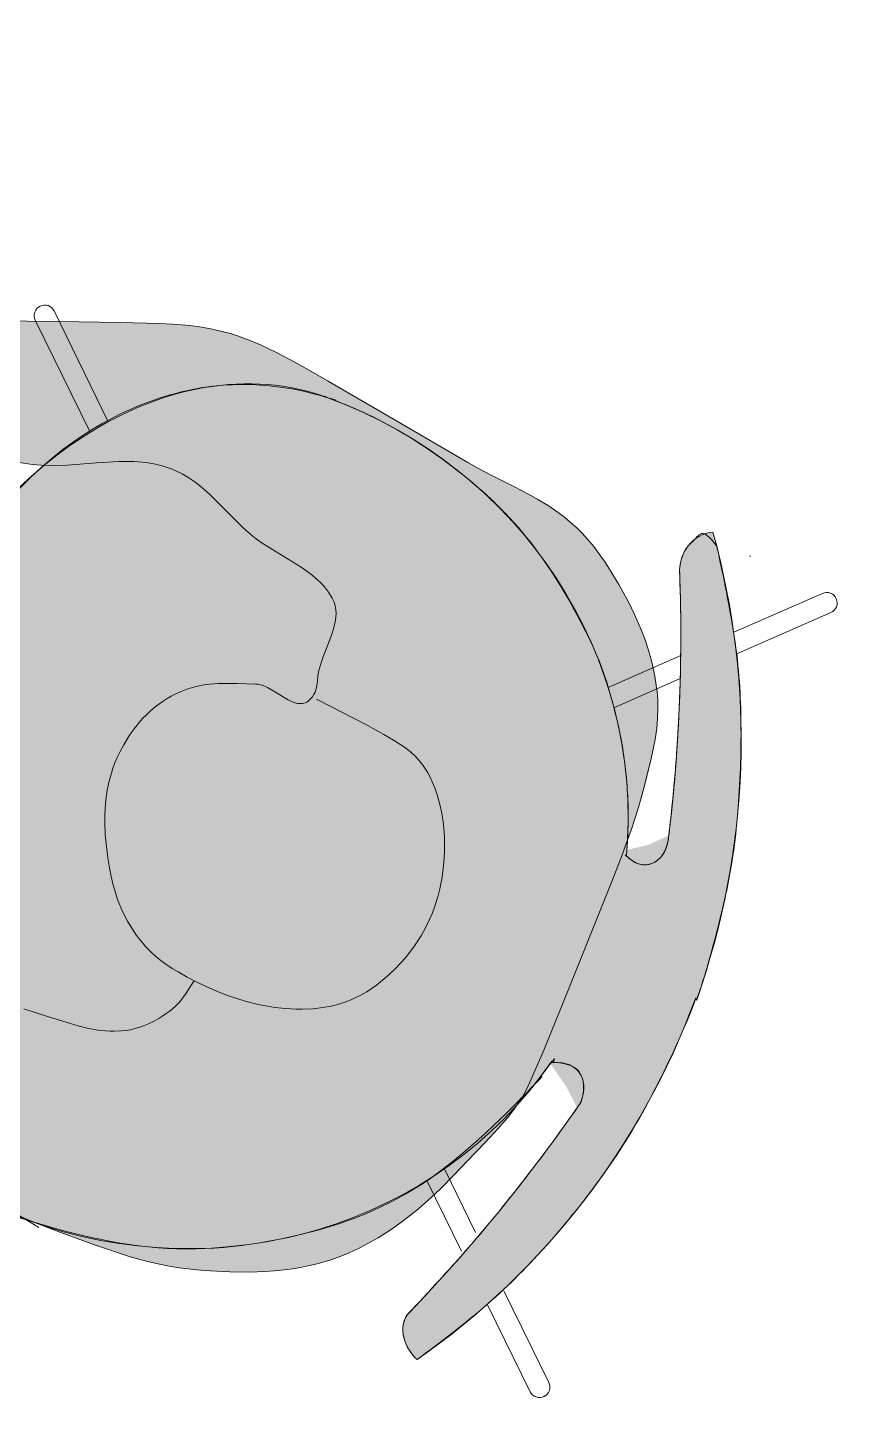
# Model space of a CAD drawing. Header units: millimetres. Extents: x 32078 to 83548, y -4690 to 56252.
# Drawn here: x 81286 to 81757, y 51949 to 52745 of the extents above; entities that cross this region are included whole.
import ezdxf

# ---------------------------------------------------------------- set-up
doc = ezdxf.new("R2010")
doc.units = ezdxf.units.MM
doc.header["$MEASUREMENT"] = 0
for name, color, linetype, lineweight in [('FURN-FREE', 1, 'Continuous', 0), ('PRES-FILL', 7, 'Continuous', 0), ('PRES-PEOP', 42, 'Continuous', 0)]:
    doc.layers.add(name, color=color, linetype=linetype, lineweight=lineweight)

# ---------------------------------------------------------------- blocks, each defined once
blk = doc.blocks.new('ANT_17')
at = {"color": 0, "linetype": 'ByBlock', "lineweight": -2}
for p, q in [((-230.6050000000105, 252.3579999999783), (-230.5850000000064, 252.3589999999967)), ((-222.1100000000006, 252.0419999999867), (-182.1699999999983, 208.8469999999797)), ((-230.9229999999952, 243.8939999999711), (-193.1000000000204, 202.9900000000052)), ((249.7079999999987, 243.2330000000075), (208.2010000000155, 201.560999999987)), ((258.2300000000105, 234.7639999999665), (218.9059999999736, 195.29899999997)), ((-237.288000000015, 197.6639999999898), (-237.7749999999942, 197.3369999999995)), ((-170.4360000000015, 178.489999999998), (-139.4140000000043, 144.9219999999768)), ((-157.5270000000164, 182.1999999999971), (-129.5179999999964, 151.9009999999835)), ((181.9289999999892, 175.1599999999817), (153.1639999999898, 146.2839999999997)), ((194.6730000000098, 170.9689999999755), (162.7639999999956, 138.9270000000251)), ((237.9219999999914, 154.1480000000156), (237.9239999999991, 154.1489999999831)), ((-190.0080000000016, -176.9710000000196), (-240.1240000000107, -227.2660000000178)), ((-180.8860000000277, -184.8450000000012), (-231.622000000003, -235.7579999999871)), ((200.5109999999986, -183.8860000000132), (249.0679999999847, -236.3980000000083)), ((191.0699999999924, -191.3759999999893), (240.2560000000085, -244.5680000000284)), ((-240.101999999999, -235.7510000000038), (-240.1240000000107, -235.7600000000093)), ((248.7309999999998, -244.8740000000034), (248.7309999999852, -244.8849999999948))]:
    blk.add_line(p, q, dxfattribs=at)
at = {"color": 0, "linetype": 'ByBlock', "lineweight": -2, "extrusion": (0, 0, -1)}
for centre, radius, start, end in [((-10.84310449811164, -197.5296352611913), 449.2945550665204, 55.50108333333333, 90.38600277777779), ((226.5099585044227, 247.9666756855295), 6.000000000000013, 47.15889444444443, 137.2503583333333), ((-4.928342642917414, -185.8805704263068), 436.8134136936627, 91.1704888888889, 126.0554083333333), ((-253.9718071523967, 238.9973606325002), 6.000000000000006, 135.0319611111111, 224.8725805555556), ((-244.658134046811, -240.4625302021523), 6.000000000000007, 137.325825, 227.2958666666667), ((-244.6504633875156, -240.4851204502556), 6.000000000000006, 227.1111666666667, 317.2096027777778)]:
    blk.add_arc(centre, radius, start, end, dxfattribs=at)
at = {"color": 0, "linetype": 'ByBlock', "lineweight": -2}
for centre, radius, start, end in [((-226.515271302691, 247.9676244759903), 5.999999999999997, 132.8928833333333, 222.7335027777778), ((253.9664626423182, 238.9966108046356), 6.000000000000008, 45.01981666666665, 135.1112805555555), ((-169.4349192846421, -727.9805375627038), 971.6445047199429, 65.2129611111111, 74.33109166666665), ((132.7071059823938, -735.342448063835), 962.6963830246401, 102.0174, 111.1355305555556), ((-235.875985219478, -231.4913881488319), 6.000000000000006, 135.1867472222222, 225.1567888888889), ((-235.8691630908288, -231.5142489645077), 6.000000000000013, 224.9720888888888, 315.070525)]:
    blk.add_arc(centre, radius, start, end, dxfattribs=at)
for centre, major_axis, ratio, start_param, end_param in [((-69.79697139906057, 189.0052291860775), (-18.85645010637373, -11.42001704835107), 0.7101413615132941, 2.274888714839134, 4.205581096373834), ((93.71362615287944, 189.1944012008898), (18.41705503726558, -12.11588146826803), 0.7751110379519797, 2.077604210805752, 4.019110361497601)]:
    blk.add_ellipse(centre, major_axis=major_axis, ratio=ratio, start_param=start_param, end_param=end_param, dxfattribs=at)
at = {"color": 0, "linetype": 'ByBlock', "lineweight": -2, "extrusion": (0, 0, -0.9999999999999998)}
for centre, start_param, end_param in [((5.602032608047011, -66.64383137635741), 4.71238898038469, 6.033510042954888), ((9.501353141429718, -66.7166282015969), 0.2429364510200118, 1.570796326794897)]:
    blk.add_ellipse(centre, major_axis=(4.853131661300836, 259.9547020407178), ratio=0.9615384615384598, start_param=start_param, end_param=end_param, dxfattribs=at)
at = {"color": 0, "linetype": 'ByBlock', "lineweight": -2, "extrusion": (0, 0, -1)}
for centre, major_axis, ratio, start_param, end_param in [((-222.6850850694027, 182.0806756646198), (20.94804797271574, 9.330090363337069), 0.9239178866150758, 1.587065655824202, 3.141592653589793), ((246.9130862459133, 173.3136979749688), (9.33663426129368, 19.01903679660439), 0.7660621444968637, 1.570796326794897, 3.125323324560488), ((5.602729983089375, -66.64335468207719), (-249.9564442699205, 4.666472751250964), 0.7200000000000008, 4.7115489922008, 6.283185307179586), ((6.022656809916953, -66.65119433998188), (-253.4356479310829, 4.731426504006933), 0.7101157289572858, 3.141592653589793, 4.71322896856858)]:
    blk.add_ellipse(centre, major_axis=major_axis, ratio=ratio, start_param=start_param, end_param=end_param, dxfattribs=at)
at = {"color": 0, "linetype": 'ByBlock', "lineweight": -2}
blk.add_point((258.2100000000064, 243.236000000019), dxfattribs=at)
blk = doc.blocks.new('*U82')
h = blk.add_hatch(color=7)
edge = h.paths.add_edge_path()
edge.add_arc((-189.5230698579908, 3.894953851107857), 436.8134136936624, 323.9445916666666, 358.8295111111111)
edge.add_line((247.199197294547, -5.028036447503837), (248.1122242495694, -5.046691238007043))
edge.add_arc((-201.1721346928534, -2.01980800407182), 449.2945550665204, 359.6139972222223, 394.4989166666667)
edge.add_ellipse((178.4381762329504, 231.508381563428), major_axis=(-9.33009036333706, 20.94804797271573), ratio=0.923917886615076, start_angle=1.272221872585407e-14, end_angle=89.06783611111112)
edge.add_line((158.9346738031672, 223.2300806680287), (158.95095801977, 223.240714962405))
edge.add_arc((-738.9849474955045, -123.883809488354), 962.6963830246393, 18.352088268259195, 21.135530555555476, ccw=False)
edge.add_line((174.7483423471349, 179.2264030120714), (174.8475005683285, 179.2592964940268))
edge.add_line((174.8475005683285, 179.2592964940268), (174.7632560480633, 179.1814415873669))
edge.add_arc((-738.9849474955045, -123.883809488354), 962.6963830246393, 12.01740000000001, 18.349268978559394, ccw=False)
edge.add_line((202.6133815909925, 76.5579839337006), (202.6133855943626, 76.55796512746019))
edge.add_ellipse((185.3627297544153, 78.62026789308584), major_axis=(-11.42001704835106, 18.85645010637372), ratio=0.7101413615132939, start_angle=130.3415222222222, end_angle=240.9620472222222, ccw=False)
edge.add_line((182.5489720905243, 60.23238496079284), (182.7609163116504, 60.28017894514778))
edge.add_ellipse((-70.28633080801956, 3.221263885992812), major_axis=(259.9547020407176, -4.853131661300878), ratio=0.9615384615384598, start_angle=14.30533888888888, end_angle=36.56680948074337)
edge.add_line((141.2796922553607, 148.2373896328209), (141.2795005683074, 148.2372964940296))
edge.add_line((141.2795005683074, 148.2372964940296), (141.2796552746659, 148.2374394665385))
edge.add_ellipse((-70.28633080801956, 3.221263885992812), major_axis=(259.9547020407176, -4.853131661300878), ratio=0.9615384615384598, start_angle=36.56682350138795, end_angle=90)
edge.add_line((-65.61985805676522, 253.1777081558976), (-65.61938136249955, 253.1770107808261))
edge.add_ellipse((-70.28585411374661, 3.220566510935896), major_axis=(-4.666472751251021, -249.9564442699204), ratio=0.7200000000000009, start_angle=180, end_angle=270.0477989558357)
edge.add_line((-250.2583243620869, 6.37189979360654), (-250.2582958129736, 6.3733818043027))
edge.add_line((-250.2582958129424, 6.373381804281962), (-250.2583502784619, 6.370465271524154))
edge.add_line((-250.2583502784539, 6.370465271527973), (-250.2583243620703, 6.371899793584904))
edge.add_ellipse((-70.29369377166586, 2.800639684122871), major_axis=(-4.731426504006976, -253.4356479310827), ratio=0.7101157289572859, start_angle=269.9522072734702, end_angle=360)
edge.add_line((-75.0251202756699, -250.6350082469726), (-75.02560038453521, -250.6345009173237))
edge.add_ellipse((-70.35912763328088, -0.6780566474044463), major_axis=(259.9547020407176, -4.853131661300878), ratio=0.9615384615384598, start_angle=270, end_angle=346.0807666666667)
edge.add_line((180.8396707460925, -65.5166733845399), (182.3148174292, -65.89743086452654))
edge.add_ellipse((185.5519017692204, -84.89032965885417), major_axis=(-12.11588146826803, -18.41705503726558), ratio=0.7751110379519799, start_angle=119.0379527777778, end_angle=230.2780611111111, ccw=False)
edge.add_line((203.913654658063, -84.16156648720789), (203.9136485167182, -84.16158838126285))
edge.add_arc((-731.623036994366, 178.2582157786674), 971.6445047199423, 335.213116897576, 344.3310916666666, ccw=False)
edge.add_line((150.5072419832068, -229.0981570245349), (150.5065005683209, -229.1007035059592))
edge.add_line((150.5065005683209, -229.1007035059592), (150.5061343833731, -229.1005555235752))
edge.add_line((150.5061343833731, -229.1005555235752), (150.5055005683316, -229.0987035059661))
edge.add_line((150.5055005683316, -229.0987035059661), (150.5383184758102, -228.9914209544804))
edge.add_ellipse((169.6711985432921, -238.0897897518735), major_axis=(19.01903679660439, -9.336634261293675), ratio=0.7660621444968637, start_angle=180.9321638888889, end_angle=270)
edge.add_line((162.5187564786756, -252.6595538665424), (163.6179454810554, -253.1991566765792))
at = {"color": 0}
blk.add_rational_spline([(163.6179454810554, -253.1991566765792), (244.3956380618401, -142.2440036542976), (247.199197294547, -5.028036447503837), (247.6557107720437, -5.03736384275544), (248.1122242495694, -5.046691238007043), (249.0632559275982, 136.1162228151952), (169.10808617781, 252.4564290877024), (150.0661567962088, 243.9753090432787), (158.9346738031527, 223.2300806680287), (158.9428159114541, 223.2353978152241), (158.95095801977, 223.240714962405), (167.3843117159049, 201.4254568799952), (174.7483423471494, 179.2264030120714), (174.7979214577426, 179.2428497530491), (174.8475005683285, 179.2592964940268), (174.8053783081923, 179.2203690406895), (174.7632560480633, 179.1814415873669), (191.5264878288144, 128.6399398122303), (202.6133815909925, 76.5579839337006), (202.6133835926812, 76.55797453057312), (202.6133855943626, 76.55796512746019), (207.6479790385274, 47.05271919768711), (182.548972090568, 60.23238496082195), (182.6549442010801, 60.25628195297031), (182.7609163116504, 60.28017894514778), (171.0129643532491, 108.1699772470165), (141.2796922553607, 148.2373896328209), (141.2795964118341, 148.2373430634325), (141.2795005683074, 148.2372964940296), (141.2795779214866, 148.2373679802986), (141.2796552746659, 148.2374394665385), (65.21804999950109, 250.7350764623843), (-65.6198580567725, 253.1777081559121), (-65.61961970963603, 253.1773594683764), (-65.61938136249955, 253.1770107808261), (-245.7382225845722, 256.539675292297), (-250.2583243620829, 6.371899793593911), (-250.2583100890697, 6.372640798974317), (-250.2582958129569, 6.373381804296514), (-250.2583230457021, 6.371923537910334), (-250.2583502784619, 6.370465271524154), (-250.2583373217567, 6.371182532602688), (-250.2583243620829, 6.371899793593911), (-255.1439419148665, -247.2723441011185), (-75.0251202756699, -250.6350082469726), (-75.02536033010256, -250.6347545821482), (-75.02560038453521, -250.6345009173237), (128.3684962364568, -254.4316945140745), (180.8396707460852, -65.5166733845108), (181.5772440876608, -65.70705212453322), (182.3148174292, -65.89743086452654), (209.2685806552327, -53.96520079176116), (203.913654658063, -84.16156648722244), (203.9136515873761, -84.16157743423537), (203.9136485167182, -84.16158838126285), (182.9888989878018, -158.7591245014191), (150.5072419832359, -229.0981570245203), (150.506871275742, -229.0994302652543), (150.5065005683209, -229.1007035059592), (150.5063174758325, -229.1006295147672), (150.5061343833731, -229.1005555235752), (150.5058174758524, -229.0996295147634), (150.5055005683316, -229.0987035059661), (150.5219095220818, -229.045062230216), (150.5383184758102, -228.9914209544804), (143.8066565910922, -243.4735979856196), (162.518756478712, -252.659553866557), (163.0683509798691, -252.9293552715535), (163.6179454810554, -253.1991566765792)], [1, 0.954018458761833, 1, 1, 1, 0.954018458761833, 1, 0.7128353987122346, 1, 1, 1, 0.9997050096312174, 1, 1, 1, 1, 1, 0.9984737766805626, 1, 1, 1, 0.5691322564512941, 1, 1, 1, 0.9811892478442809, 1, 1, 1, 1, 1, 0.8932412642455915, 1, 1, 1, 0.7068117680607829, 1, 0.9999999999957255, 1, 1, 1, 0.999999999995883, 1, 0.7068118065158087, 1, 1, 1, 0.7875766260787885, 1, 1, 1, 0.5646781698281227, 1, 1, 1, 0.9968360298930732, 1, 1, 1, 1, 1, 1, 1, 1, 1, 0.7128353987122346, 1, 1, 1], degree=2, knots=[0, 0, 0, 0.03448275862068965, 0.03448275862068965, 0.06896551724137931, 0.06896551724137931, 0.1034482758620689, 0.1034482758620689, 0.1379310344827586, 0.1379310344827586, 0.1724137931034482, 0.1724137931034482, 0.2068965517241378, 0.2068965517241378, 0.2241379310344826, 0.2241379310344826, 0.2413793103448275, 0.2413793103448275, 0.2758620689655172, 0.2758620689655172, 0.3103448275862069, 0.3103448275862069, 0.3448275862068964, 0.3448275862068964, 0.3793103448275861, 0.3793103448275861, 0.4137931034482755, 0.4137931034482755, 0.4310344827586206, 0.4310344827586206, 0.4482758620689654, 0.4482758620689654, 0.4827586206896549, 0.4827586206896549, 0.5172413793103448, 0.5172413793103448, 0.5517241379310345, 0.5517241379310345, 0.5862068965517239, 0.5862068965517239, 0.6206896551724138, 0.6206896551724138, 0.6551724137931033, 0.6551724137931033, 0.6896551724137929, 0.6896551724137929, 0.7241379310344825, 0.7241379310344825, 0.7586206896551724, 0.7586206896551724, 0.7931034482758622, 0.7931034482758622, 0.8275862068965517, 0.8275862068965517, 0.8620689655172412, 0.8620689655172412, 0.8965517241379309, 0.8965517241379309, 0.9051724137931034, 0.9051724137931034, 0.9137931034482757, 0.9137931034482757, 0.9224137931034483, 0.9224137931034483, 0.9310344827586206, 0.9310344827586206, 0.9655172413793103, 0.9655172413793103, 1, 1, 1], dxfattribs=at)
at = {"color": 0, "linetype": 'Continuous', "lineweight": 0, "rotation": 270}
blk.add_blockref('ANT_17', (-3.642499431669421, 8.823296494039823), dxfattribs=at)
blk = doc.blocks.new('SERIES 7_17')
at = {"color": 0, "linetype": 'Continuous', "lineweight": 0, "rotation": 89.99999999999997}
blk.add_blockref('*U82', (-5.046691238007043, -248.1122242495621), dxfattribs=at)
blk = doc.blocks.new('*U132')
at = {"color": 7, "linetype": 'ByBlock', "lineweight": -2}
blk.add_wipeout([(-341.4464195396576, 913.868864829361), (410.9570127338521, 884.7916420746915), (341.4463745148533, -913.868540045878), (-410.9570577586564, -884.7913172911793)], dxfattribs=at).dxf.layer = 'PRES-FILL'
blk = doc.blocks.new('*U130')
at = {"layer": 'PRES-FILL', "color": 7, "linetype": 'ByBlock', "lineweight": -2, "rotation": 90}
blk.add_blockref('*U132', (14.5387831916305, 376.2015813279504), dxfattribs=at)
blk = doc.blocks.new('*U138')
at = {"layer": 'PRES-FILL', "linetype": 'ByBlock', "lineweight": -2, "extrusion": (0, 0, -1)}
h = blk.add_hatch(color=0, dxfattribs=at)
edge = h.paths.add_edge_path(flags=16)
edge.add_spline(control_points=[(87.07831214769976, -291.0744552105753), (88.89239608470234, -288.4548494400806), (89.38684500839736, -283.2889002702905), (89.49025166837964, -277.4036297992789)], knot_values=[0, 0, 0, 0, 1, 1, 1, 1], degree=3, periodic=0)
edge.add_spline(control_points=[(89.49025166837964, -277.4036297992789), (94.07544578357192, -264.2978469137779), (102.2647964179341, -248.1244687475664), (94.97166972406558, -247.5728208029395), (87.95137615264684, -247.04180980003), (89.72454525636567, -264.0690811901732), (89.49025166837964, -277.4036297992789)], knot_values=[0, 0, 0, 0, 0.5095306753181346, 0.5095306753181346, 0.5095306753181346, 1, 1, 1, 1], degree=3, periodic=0)
edge.add_spline(control_points=[(89.49025166837964, -277.4036297992789), (87.52906642855669, -283.009252441796), (86.22724547803227, -288.0536722698707), (87.07831214769976, -291.0744552105753)], knot_values=[0, 0, 0, 0, 1, 1, 1, 1], degree=3, periodic=0)
edge.add_spline(control_points=[(87.07831214769976, -291.0744552105753), (85.95999222937098, -292.6893514408366), (84.34017201393726, -293.3365619410361), (82.00130538467783, -292.5880610099775), (63.59383381526277, -286.6971694839558), (44.85866232329863, -280.6748171649087), (26.44999149459181, -274.1039725800183), (3.977330236448324, -266.0825154139493), (-18.35495155212993, -258.1142490278471), (-40.76494914463547, -249.8098054022048), (-62.09082103251421, -241.907104827158), (-84.02545566087065, -234.3002088238245), (-102.036338375372, -220.2868875461681), (-117.448824006904, -208.2952424799114), (-129.915144136874, -193.2241611071586), (-142.6432244093739, -178.5923170648348), (-163.0005941388081, -155.1900558744055), (-182.8546414146404, -131.3060623629244), (-203.2343677893659, -107.9247166534005), (-213.1979345754808, -96.49367016924953), (-224.2374659781926, -86.0311025781848), (-234.3364193446905, -74.7010565442215), (-246.717891962966, -60.81024532426454), (-254.7748833751684, -44.37492258181373), (-259.7027346674004, -25.00474835187197), (-268.8092894337751, 10.79088386116564), (-269.3557246566634, 46.90065336133193), (-252.6851600430236, 77.86553913383977), (-241.2536237630702, 99.09914599222975), (-227.3397290832945, 117.7993371364028), (-211.966218272064, 135.6688070436176), (-198.2174307192909, 151.6497725143599), (-184.4468728898064, 167.5986870605011), (-170.5998475073429, 183.493856690744), (-153.8705150601745, 202.6976618187982), (-137.0851828110317, 221.9010084819638), (-119.8497930294398, 240.5959913312181), (-106.8232585273363, 254.7256885525167), (-88.3860189729603, 262.3861756959013), (-71.07116077230603, 271.4910562303558), (-49.31172820177744, 282.9330808634331), (-28.25311481849349, 292.6512301065886), (-3.265834411591641, 297.327335357113), (21.50146026011498, 301.9622726039343), (44.73838342506497, 298.5593976669225), (68.35236469293886, 290.7234910957523), (91.13489496560942, 283.1634876956887), (111.8712580557331, 273.7577884623133), (130.4584782136517, 259.7759117501628), (157.4580053185928, 239.4660399101995), (182.7918153615465, 217.5136692575215), (207.6003872518922, 194.9019255928797), (226.2076064090797, 177.9423975816499), (243.9963418850384, 159.9594654293724), (260.3465887236089, 140.7443127179977), (265.3696622714779, 134.841091423732), (270.0630620164739, 127.4894450132779), (269.8281436665711, 119.5425549639112), (269.0001458406623, 91.53279035794185), (265.0361819725367, 65.12352676320006), (263.1618364924361, 37.95410509096109), (261.1843437510688, 9.289520726684714), (260.2340487209585, -19.56111516155943), (257.920265561479, -48.25189084419617), (257.6397211215663, -51.73062547016161), (254.9934591090132, -54.59069810863002), (254.1837163049495, -58.03427320504852), (253.3515663618164, -61.57313863996023), (253.2291796872887, -65.17489315882995), (253.4760670081887, -68.77246832678429), (254.4084206014377, -82.35847235090114), (267.5626279749413, -92.20125338995786), (268.1809031531593, -106.6588880038762), (268.981759190312, -125.3859603039673), (262.4752963332285, -142.6908594273482), (255.5529541847645, -157.7631315541876), (248.2408484707266, -173.6840503382009), (230.6169023986295, -188.9544215020287), (215.0945164613659, -195.9084356161984), (194.623504809002, -205.0794293369836), (227.5421476998308, -119.8030906882959), (210.4050449188217, -122.7259414140208), (200.6489644700778, -124.3899080240481), (194.866563146832, -152.8433226549896), (181.9270150395605, -153.2528445356365), (179.8478432335833, -153.3186479424294), (175.6591534205072, -153.3011556875863), (175.5916423200542, -151.047611553633), (174.6981617055571, -121.222916277522), (175.90425054972, -84.15658467016328), (191.9475750214333, -63.78702212475764), (196.1806730426033, -58.41242815859732), (202.3631110610295, -54.47162794199903), (209.694283499266, -51.72211669213721)], knot_values=[0, 0, 0, 0, 0.004098381531734696, 0.004098381531734696, 0.004098381531734696, 0.03635368013720219, 0.03635368013720219, 0.03635368013720219, 0.07572982011414187, 0.07572982011414187, 0.07572982011414187, 0.1132010653974124, 0.1132010653974124, 0.1132010653974124, 0.14526640270913, 0.14526640270913, 0.14526640270913, 0.1965519000639748, 0.1965519000639748, 0.1965519000639748, 0.2216251747810174, 0.2216251747810174, 0.2216251747810174, 0.25236539637566, 0.25236539637566, 0.25236539637566, 0.3091726121130702, 0.3091726121130702, 0.3091726121130702, 0.3481271264153437, 0.3481271264153437, 0.3481271264153437, 0.3829647993414165, 0.3829647993414165, 0.3829647993414165, 0.4250540564899624, 0.4250540564899624, 0.4250540564899624, 0.4568651827461615, 0.4568651827461615, 0.4568651827461615, 0.4968419500255261, 0.4968419500255261, 0.4968419500255261, 0.5364667654958765, 0.5364667654958765, 0.5364667654958765, 0.5746963866582342, 0.5746963866582342, 0.5746963866582342, 0.630228181300859, 0.630228181300859, 0.630228181300859, 0.6718787961638446, 0.6718787961638446, 0.6718787961638446, 0.6846745725113127, 0.6846745725113127, 0.6846745725113127, 0.7297748169105458, 0.7297748169105458, 0.7297748169105458, 0.7773569765908894, 0.7773569765908894, 0.7773569765908894, 0.78312627708974, 0.78312627708974, 0.78312627708974, 0.7890552252170661, 0.7890552252170661, 0.7890552252170661, 0.8114455046014806, 0.8114455046014806, 0.8114455046014806, 0.8404477855449914, 0.8404477855449914, 0.8404477855449914, 0.8710830444871903, 0.8710830444871903, 0.8710830444871903, 0.9114849997865957, 0.9114849997865957, 0.9114849997865957, 0.9344856628054873, 0.9344856628054873, 0.9344856628054873, 0.9381814897131244, 0.9381814897131244, 0.9381814897131244, 0.9870941822375215, 0.9870941822375215, 0.9870941822375215, 1, 1, 1, 1], degree=3, periodic=0)
edge.add_line((209.694283499266, -51.72211669213721), (193.9554313921253, -0.02416496868318063))
edge.add_spline(control_points=[(193.9554313921253, -0.02416496868318063), (187.0334699935629, 22.71264097994208), (179.5682325628004, 45.27655141683499), (171.5461613383814, 67.66414764717047), (163.0286974003102, 91.43426115248076), (139.5974247022968, 107.5570674201881), (118.7270846086176, 121.8980210750087), (107.4085535302584, 129.675495179843), (96.13803730568907, 136.5337036815545), (80.50538087009045, 136.8893178527251), (68.37265735135588, 137.1653149897029), (58.48686090829142, 133.7888066898631), (50.14550819517171, 127.2132180820699)], knot_values=[0, 0, 0, 0, 0.3242048070790112, 0.3242048070790112, 0.3242048070790112, 0.6684304659642469, 0.6684304659642469, 0.6684304659642469, 0.8551130404015013, 0.8551130404015013, 0.8551130404015013, 1, 1, 1, 1], degree=3, periodic=0)
edge.add_line((50.14550819517171, 127.2132180820699), (43.44551937066717, 121.931536357064))
edge.add_spline(control_points=[(43.44551937066717, 121.931536357064), (52.97537610726431, 111.9743174005635), (61.70828375138808, 101.2227619635123), (66.21967390885402, 86.38209284511686), (72.00109886939754, 67.36351722245672), (70.56204819517734, 51.92159684377839), (65.78859446714341, 32.36011425749166), (60.91834914840001, 12.40198238466837), (52.41068678941519, -3.899051625023276), (40.46282677570707, -16.59624482724394), (29.76929379776993, -27.96044344349502), (15.70692158867314, -35.86571801297032), (-4.085994196779211, -37.78828460553268), (-21.39602580966312, -39.46967853732349), (-32.80868237359391, -32.61645050879451), (-46.03115763618553, -27.68787525541484), (-56.11757800572377, -23.92824017642124), (-63.9562968332757, -4.318340353172971), (-73.36998533715087, -9.3644885068461), (-78.17783261308796, -11.94170461558679), (-80.01234252596623, -18.39455939167601), (-82.95708621914673, -23.171128274691), (-90.37560748161923, -35.20446003900361), (-104.8919222977274, -43.48754374753116), (-103.9488796295336, -59.9472131453731), (-102.6316696437716, -82.93752061140185), (-81.87161202238349, -92.77921701140804), (-71.79374211269896, -109.5896862432128), (-62.75094410455495, -124.6735957450546), (-56.88481326242618, -143.0784906290537), (-45.74386686028447, -155.8284881344516), (-27.61782189121004, -176.5724195560615), (8.658404096175218, -176.6467294013491), (33.86351756974182, -189.2710082729063), (57.29500610369723, -201.0069461387902), (80.00715993149788, -218.5647198101797), (102.90926256495, -230.2106602262065), (126.4267073182564, -242.1695080541394), (170.3451343521592, -203.4649171256424), (183.9370973615878, -215.0859390001715), (185.4372476237477, -216.3685557200261), (186.1864357418672, -221.3471233283926), (185.6590915353736, -224.0190201072546), (183.9894642690633, -232.478526555311), (161.5987339165295, -243.6861511579191), (165.304747505128, -244.3993410344519), (170.2820739892195, -245.3571839500801), (189.8162513641728, -233.9521160573604), (202.0941385273181, -232.439378316496), (206.9790718613949, -231.8375139307209), (219.1576623974543, -228.4554485970693), (217.4211306994985, -233.8441241849978), (214.2524660100171, -243.6768880085619), (208.3265807279822, -250.7895085956916), (201.6973211800214, -257.1143157225997), (184.8370183137158, -273.2002998294447), (168.6169997198012, -289.9416467815281), (141.3669247969665, -295.3527005507167), (121.8067194644391, -299.2367751116617), (104.2733657352801, -296.6543974041815), (90.11643816898868, -293.897495961508), (88.45242821298598, -293.5734488525995), (87.50048847751168, -292.5729312999647), (87.07831214769976, -291.0744552105753)], knot_values=[0, 0, 0, 0, 0.0445675321191511, 0.0445675321191511, 0.0445675321191511, 0.1016815997639398, 0.1016815997639398, 0.1016815997639398, 0.1599537725823565, 0.1599537725823565, 0.1599537725823565, 0.2121083342373425, 0.2121083342373425, 0.2121083342373425, 0.2577204674264914, 0.2577204674264914, 0.2577204674264914, 0.2925144935189276, 0.2925144935189276, 0.2925144935189276, 0.3102848248294786, 0.3102848248294786, 0.3102848248294786, 0.3550525854241348, 0.3550525854241348, 0.3550525854241348, 0.4175826737119677, 0.4175826737119677, 0.4175826737119677, 0.4736904586800346, 0.4736904586800346, 0.4736904586800346, 0.5649764407445235, 0.5649764407445235, 0.5649764407445235, 0.6498388415546573, 0.6498388415546573, 0.6498388415546573, 0.7369813565731338, 0.7369813565731338, 0.7369813565731338, 0.746599309966639, 0.746599309966639, 0.746599309966639, 0.7770507628045908, 0.7770507628045908, 0.7770507628045908, 0.817948298408715, 0.817948298408715, 0.817948298408715, 0.8342199689575515, 0.8342199689575515, 0.8342199689575515, 0.8639110295738617, 0.8639110295738617, 0.8639110295738617, 0.9394247835290591, 0.9394247835290591, 0.9394247835290591, 0.9936288375354178, 0.9936288375354178, 0.9936288375354178, 1, 1, 1, 1], degree=3, periodic=0)
at = {"layer": 'PRES-PEOP', "color": 0, "linetype": 'ByBlock', "lineweight": -2, "extrusion": (0, 0, -1), "flags": 128}
for points in [[(188.8594419906731, 211.7719828780864), (174.6998859848682, 224.1152944176865), (163.944113282676, 233.21281075753), (147.4752878272266, 246.6229377472991), (130.4584782136517, 259.7759117501628), (123.258624588736, 264.8746312073454), (116.7724920534965, 268.9937351881636), (110.9724142547639, 272.3536977477488), (105.8138512354781, 275.1185839334212), (96.62923707759182, 279.5941613936338), (89.63602407637518, 282.6740280189842), (79.03056973473576, 286.9013885584209), (68.35236469293886, 290.7234910957523), (59.89208566992602, 293.3892636556157), (52.38766500120983, 295.3719808266724), (45.73895021008502, 296.8121205415482), (39.85526300886704, 297.8285657419074), (34.65443831741868, 298.5193191206417), (30.06209292401036, 298.9635609280849), (21.92857834786992, 299.3607763937325), (15.74451071255316, 299.3232612290958), (11.0575731574645, 299.0964358096135), (3.946088264579885, 298.4218732577538), (-3.265834411591641, 297.327335357113), (-8.03859635257686, 296.395700734236), (-16.6651071482338, 294.348119304912), (-23.91624699351087, 292.2550180409562), (-30.07378854879062, 290.2098219931613), (-35.34525793651119, 288.2680778937392), (-44.37727509571414, 284.5572176674577), (-51.04958850015828, 281.5380858013559), (-61.01312994447653, 276.6804388403252), (-71.07116077230603, 271.4910562303558), (-84.20661102019949, 264.7969314096808), (-93.92037606028316, 259.703479133339), (-100.9698990461911, 255.62410146408), (-106.0576308387826, 252.3266208340865), (-109.7330916583451, 249.6808112787803), (-112.3988630635868, 247.5829194808466), (-116.2337437929964, 244.2290520486276), (-119.8497930294398, 240.5959913312181), (-132.7403156235378, 226.4628555820273), (-151.7591365440749, 205.0573631233419), (-170.5998475073429, 183.493856690744), (-191.2726077120024, 159.746956283132), (-201.5950703244162, 147.7993253860732), (-211.966218272064, 135.6688070436176), (-217.6987727345404, 128.7589006208073), (-222.5695185497025, 122.6223871295369), (-230.7604080344463, 111.7010702587577), (-236.6196468066482, 103.3755748539188), (-240.8510780963697, 97.06579635285743), (-246.9313369124866, 87.51059951753996), (-252.6851600430236, 77.86553913383977), (-255.6361612021428, 72.326277609307), (-258.0421167879249, 67.001079695503), (-259.9906823797501, 61.89685414648193), (-261.5557989667141, 57.01686669136325), (-262.7998549106851, 52.36148939602572), (-264.5717809834168, 43.43230994264377), (-265.5488006188243, 35.41635727008179), (-265.9869135904737, 28.25664550162037), (-266.0660663743183, 21.88674199723027), (-265.912407128315, 16.23687859272468), (-265.1681704392395, 6.189420341172081), (-264.2350369995547, -1.470447331063042), (-262.2766273769812, -13.14101216159543), (-259.7027346674004, -25.00474835187197), (-258.7401793778117, -28.80940497651682), (-257.7706473959988, -32.26309126993146), (-255.7719794720761, -38.46312836614743), (-253.8227375160932, -43.61726087479838), (-251.9578699821868, -47.93987560263122), (-250.2002466122358, -51.59230259499964), (-248.5633386499394, -54.69779763456972), (-245.4697921209736, -59.95236957321322), (-242.952605915154, -63.7629076424746), (-238.8486435364612, -69.308939968294), (-234.3364193446905, -74.7010565442215), (-230.5013784940238, -78.94397522952568), (-223.6575421201997, -86.20158410729346), (-213.310771090386, -96.94640774692743), (-208.2129274782783, -102.3780129799816), (-203.2343677893659, -107.9247166534005), (-172.9539182019216, -143.2310475640625), (-142.6432244093739, -178.5923170648348), (-133.1342479741143, -189.5665015931227), (-125.9253232269548, -197.6782639239209), (-120.357266487641, -203.6246947178079), (-116.0407001771528, -207.9774834402233), (-112.7032396107534, -211.1693165385695), (-107.5048204472405, -215.8213237335804), (-102.036338375372, -220.2868875461681), (-98.54230634921987, -222.8927893019281), (-95.20477804532857, -225.1968341001666), (-88.80009276124474, -229.1865116320332), (-83.05675773698022, -232.3633321572888), (-77.93972853037121, -234.9355883327189), (-68.81718456307135, -239.0549078279291), (-61.8682951983501, -241.8982715219863), (-40.76494914463547, -249.8098054022048), (-7.185877560565132, -262.0385223546618), (26.44999149459181, -274.1039725800183)], [(40.64516983875365, -192.807211236508), (33.86351756974182, -189.2710082729063), (28.9725947832485, -187.0424130612373), (24.24145793150819, -185.211662425816), (15.08300804220198, -182.2876872278503), (-1.391033014529967, -177.9548695385711), (-13.64866067389084, -174.5206233742538), (-18.13255541892431, -173.0296423199579), (-21.9799018157064, -171.5884632866801), (-28.49876994614897, -168.6827469992459), (-33.17156729793351, -166.1159611539224), (-36.53338362310024, -163.9353269509884), (-41.31504400509584, -160.197367763245), (-43.57634172821417, -158.0967508073372), (-45.74386686028447, -155.8284881344516), (-47.98560536546574, -153.197026340993), (-49.93718767898099, -150.6605177080819), (-51.64825086682686, -148.2281720715873), (-54.59006155045063, -143.5472928513191), (-56.93150461463665, -139.3493348903867), (-60.67311044575763, -131.8574432374844), (-65.9849501454737, -120.5493574213142), (-68.76692462600477, -114.9955448948494), (-71.79374211269896, -109.5896862432128), (-73.76879829460813, -106.4963456681216), (-75.77563443186227, -103.6512263076111), (-79.83980885606434, -98.42140000863219), (-87.39051323158492, -89.40983515840708), (-92.8953034884471, -82.5741214397749), (-96.64104628631321, -77.29501616847847), (-99.11103614450258, -73.20402920475317), (-100.7203652044991, -70.04233437392395), (-101.7685196645762, -67.6103119339823), (-103.0524065355276, -63.85237942765161), (-103.9488796295336, -59.9472131453731), (-104.1212007165013, -58.65319840067968), (-104.1913007279218, -57.41556532270988), (-104.0723790643242, -55.05977829438416), (-103.6793008815439, -52.89807755733273), (-103.087112646157, -50.90900651822813), (-102.3549659847049, -49.07422198722634), (-101.5292057427578, -47.37797177952962), (-100.6458815141377, -45.80666458678388), (-98.74762439588085, -42.90327640826581), (-96.88008177363372, -40.40058321028118), (-93.31438342666661, -36.08016939101799), (-87.80423104380316, -29.65694154498487), (-85.23752955748932, -26.43110115000673), (-84.05399397866859, -24.80653665516365), (-82.95708621914673, -23.171128274691), (-82.41398745769402, -22.26947544280847), (-81.50576759842806, -20.5321079053283), (-80.07016454274708, -17.43427220613376), (-79.51700086223718, -16.2841491304971), (-79.0007999913214, -15.29487358591723), (-78.5131085999019, -14.44763656408395), (-78.05118327720265, -13.72392661478079), (-77.61494677582232, -13.10655146047429), (-76.76660828247259, -12.06781879077607), (-76.04814291083312, -11.32883242189928), (-75.45672923429811, -10.80007328495412), (-74.4756579555833, -10.05229903425425), (-73.93923074983468, -9.700509731705097), (-73.36998533715087, -9.3644885068461), (-72.30898293519567, -8.840711010263476), (-71.31185130354424, -8.478877351142728), (-70.3730695288832, -8.257872965790739), (-69.48765466145414, -8.15887562010903), (-68.65110892320808, -8.165124755501893), (-67.85937200584158, -8.261713148294803), (-67.10877797630383, -8.435398772504414), (-66.3960163527372, -8.674434952623415), (-65.05165693734307, -9.319963477722922), (-63.82995846121048, -10.12096854157789), (-62.71329963677272, -11.02112071380543), (-61.68729472030827, -11.97728645441748), (-60.74016937107081, -12.95682221824245), (-58.99130078079179, -14.96040406501925), (-55.95915699060424, -18.74614535514047), (-53.65052735040081, -21.56617811438991), (-51.86701246575103, -23.52876629395178), (-50.48633899864217, -24.85522648003098), (-49.42081901841448, -25.74303768067693), (-48.60234608974133, -26.33805785857476), (-47.3398950809642, -27.1008089274037), (-46.03115763618553, -27.68787525541484), (-36.0185666619509, -31.5083636713789), (-32.22884784953203, -32.91058744976181), (-28.88370866335754, -34.06811204179758), (-25.92840637480549, -35.00295939907301), (-23.31682671669114, -35.74460409057792), (-18.67867948900675, -36.82884456825559), (-15.13449222310737, -37.4268275105569), (-12.43448942586838, -37.73366744020677), (-8.309750601780252, -37.93541165364149), (-6.210906036285451, -37.90817478726967), (-4.085994196779211, -37.78828460553268), (-0.8311798671638826, -37.45892367269334), (2.147885696816957, -37.0231878691593), (4.879896046622889, -36.50423583531301), (7.389888226738549, -35.92157952061825), (11.96954071895743, -34.58133734887087), (15.85005051964254, -33.14720907655646), (19.15585132814886, -31.69529068634074), (21.98471550062823, -30.27606154486421), (24.41449061516323, -28.92169774262948), (28.57281450567825, -26.30233497590962), (31.62051468835853, -24.13271722686841), (33.8704114684806, -22.39185490247837), (37.19371385408158, -19.60048468666355), (40.46282677570707, -16.59624482724394), (43.08714264664741, -13.95530742876508), (45.39337749048718, -11.40489677779624), (47.42498670791974, -8.952572079197125), (49.21898895823688, -6.603081715202279), (52.30718146364961, -2.077313556954323), (54.73044823469536, 1.998053448427527), (56.65065532553126, 5.640888176247245), (58.18656106751587, 8.879597159670084), (60.57310358571704, 14.64302431392935), (62.13117137928202, 19.02863605789753), (64.13510134254466, 25.67477538753155), (65.78859446714341, 32.36011425749166), (67.1505533153686, 38.81227873379976), (68.17246863759647, 44.49589556758656), (68.89149397081928, 49.50885299088259), (69.35629553368199, 53.93283836500632), (69.61690737771278, 57.8374604749406), (69.71951871099009, 61.28297950242268), (69.70418217491533, 64.32215151998389), (69.41820669618028, 69.7008456814292), (68.96719511556148, 73.78986997964239), (68.48463000265474, 76.89025085384128), (67.51199011223798, 81.5988482493085), (66.21967390885402, 86.38209284511686), (65.2846501028398, 89.26489285748175), (64.3340706059389, 91.84818637055287), (63.37896469479892, 94.1736363719283), (61.42488718502864, 98.30969183079651), (59.54470545507502, 101.722295451149), (57.77273251538281, 104.5783057325752), (56.12759002925304, 106.9965553953843), (53.04213520351914, 111.0947393478928), (50.56096641955082, 114.098169135108), (46.58136319102778, 118.5730920312417), (42.30569761840161, 123.1151943609912), (36.71221865036932, 128.6844190466581), (31.67999733547913, 133.253651049683), (27.17573388073652, 137.0128037462746), (23.16015701870492, 140.1149159235756), (19.59163921533036, 142.6831535271631), (13.22861796573852, 146.8422644185703), (8.362191711144987, 149.675296613932), (4.66192422650056, 151.6355270696695), (-0.9657813794183312, 154.3061835126027), (-6.681528498695116, 156.6466464374789), (-9.87415404303465, 157.7926054842465), (-15.94222953969438, 159.6249655003376), (-21.35597883777518, 160.8456632684902), (-26.18666776013561, 161.5837524010894), (-30.49453491384338, 161.9520669861122), (-34.33218039340863, 162.0452296777003), (-37.74656010470062, 161.9401843041778), (-40.78015245185816, 161.6979639447709), (-43.47164687300392, 161.3659400038632), (-48.26983698799449, 160.5025330598364), (-51.94618403335335, 159.6080841759976), (-54.74947394417541, 158.7921754752497), (-59.03186293886392, 157.3258783854799), (-63.41155187656113, 155.5570370833775), (-68.32735490781488, 153.2889860700816), (-72.67550986030255, 151.0412199895582), (-76.53136901574908, 148.8313771043759), (-79.9592785245186, 146.6729650958223), (-83.01428719016258, 144.5761159646572), (-88.34676178650989, 140.462374260409), (-92.61159402035992, 136.6791618118841), (-96.05493767003645, 133.2376221113263), (-98.85959289083257, 130.1321052190615), (-101.1625991980109, 127.3469014136863), (-104.8748566263821, 122.3310579021672), (-107.4119818822073, 118.4601213566857), (-110.8574931896728, 112.4970187703329), (-113.9169936891267, 106.3691285354544), (-115.6343057298218, 102.4743732659881), (-117.1659946189611, 98.60887388811534), (-118.511764409428, 94.82213170502655), (-119.6765414151741, 91.14986820147533), (-121.551277450475, 84.01278866132998), (-122.7915369517577, 77.580950454314), (-123.5122552281391, 71.87908680188775), (-123.8248468451784, 66.87957754412128), (-123.8287674824387, 62.52806597073868), (-123.6083028243593, 58.75891891555511), (-123.23226289585, 55.50424977032526), (-122.7551693029673, 52.69891419558189), (-121.5678488798003, 47.90865455440508), (-120.3656809419917, 44.43601306763594), (-119.2790212193504, 41.91060280261809), (-117.3370973393758, 38.26686019755653), (-115.0026224108296, 34.81802084117953), (-110.3756048567448, 28.94647314314716), (-106.2439192339516, 24.02697407398227), (-98.86456429697864, 15.79046733386713), (-76.17947707413987, -7.913021600659704)], [(141.2743547745922, 104.9551787324672), (130.0011467018776, 113.5773220315932), (118.7270846086176, 121.8980210750087), (114.494889371199, 124.9223702000127), (110.6236141521076, 127.4287789091613), (107.1208286195906, 129.4719547473906), (103.9764231081499, 131.1162538104036), (101.1701878054591, 132.4259448694247), (98.67670834845921, 133.4602296884223), (96.46847789932508, 134.2710871760937), (92.5514869090839, 135.4567970129647), (89.57573319142102, 136.1321712590216), (87.3258498381474, 136.5077001063291), (83.92695129082131, 136.8444524016413), (80.50538087009045, 136.8893178527251), (76.46682444488397, 136.6458765601164), (72.9204416385328, 136.2337630906804), (69.83069204397907, 135.7117081465985), (67.15279089726391, 135.1252542732327), (64.83958027347398, 134.5087922092571), (62.84537401334092, 133.8875761028357), (61.12793586814951, 133.2795584833621), (58.19591421785299, 132.0661715214519), (56.06852634882671, 131.0273718103927), (54.51901607372565, 130.1735960837286), (52.27732964749157, 128.7695477449197), (50.14550819517171, 127.2132180820699), (46.79551378291217, 124.5723772195634), (43.44551937066717, 121.931536357064)]]:
    blk.add_lwpolyline(points, dxfattribs=at)

msp = doc.modelspace()

# ---------------------------------------------------------------- block references
at = {"layer": 'FURN-FREE', "linetype": 'Continuous', "lineweight": 0, "xscale": 1.000000317032586, "yscale": 1.000000317032586, "zscale": 1.000000317032586, "rotation": 250.9431572455939}
msp.add_blockref('SERIES 7_17', (81670.6613776927, 52185.12083000697), dxfattribs=at)

# ---------------------------------------------------------------- next in the draw order: block references
at = {"layer": 'PRES-FILL', "color": 7}
msp.add_blockref('*U130', (80385.97347375909, 52776.47190316023), dxfattribs=at)

# ---------------------------------------------------------------- next in the draw order: block references
at = {"layer": 'PRES-FILL', "extrusion": (0, 0, -1), "xscale": 1.000009635247656, "yscale": 1.000009635247656, "zscale": 1.000009635247656, "rotation": 160.824070399281}
msp.add_blockref('*U138', (-81382.47418590474, 52325.60811676414), dxfattribs=at)

doc.saveas('drawing.dxf')
